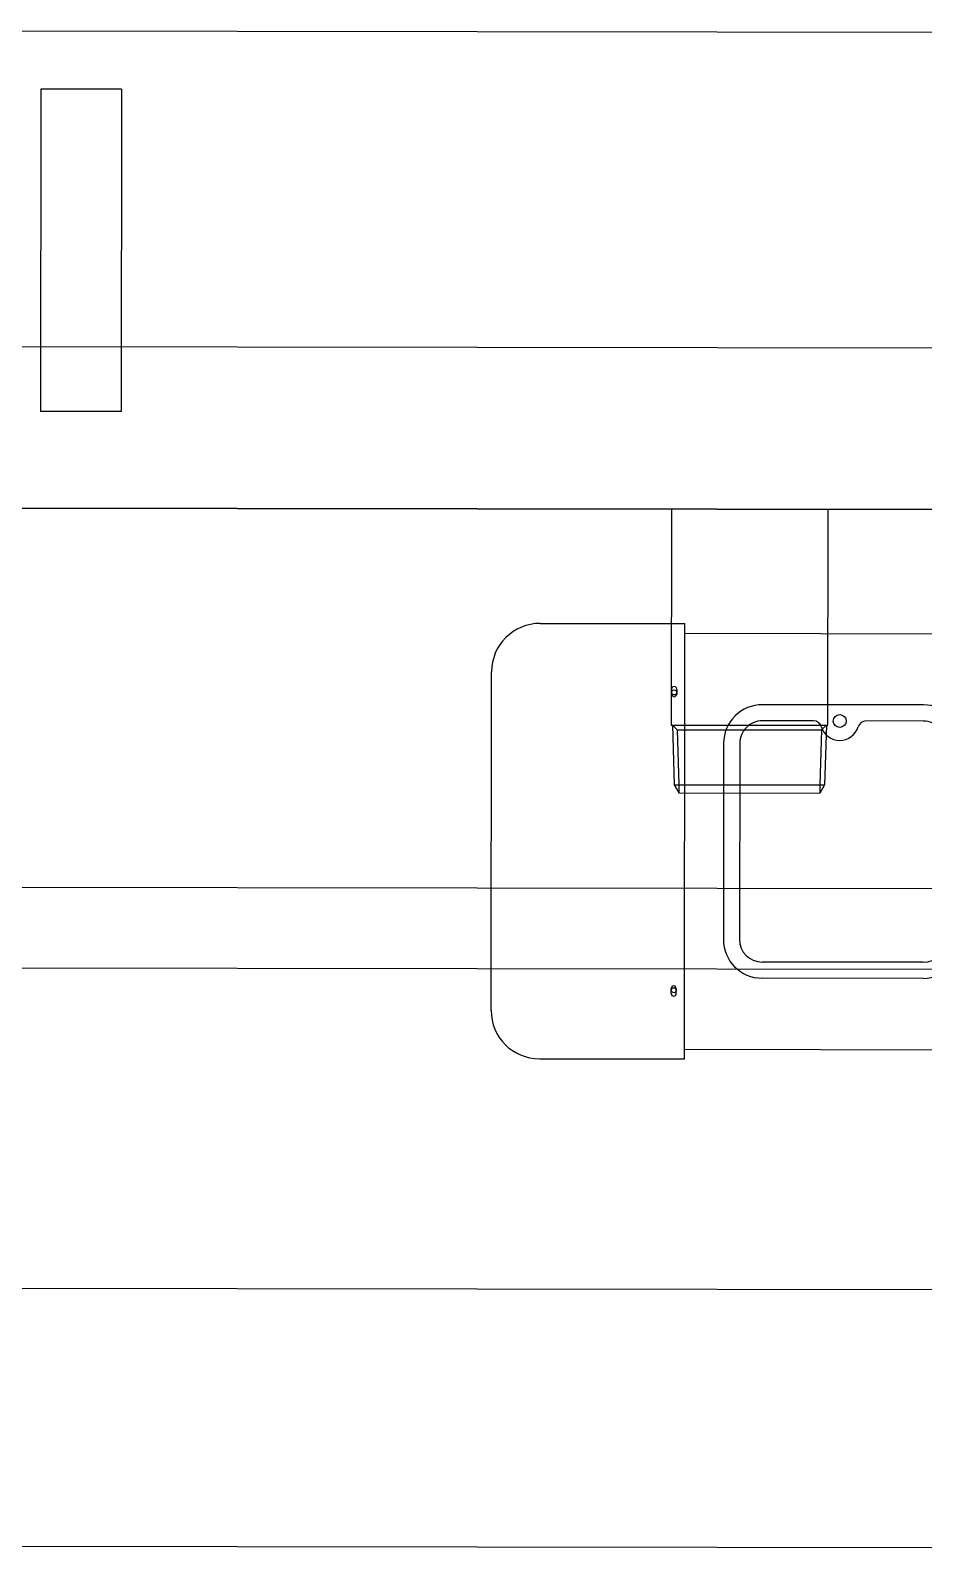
# Model space of a CAD drawing. Header units: inches. Extents: x 12 to 407, y 13 to 268.
# Drawn here: x 72.1359 to 72.4129, y 226.6015 to 227.0729 of the extents above; entities that cross this region are included whole.
import ezdxf

# ---------------------------------------------------------------- set-up
doc = ezdxf.new("R2010")
doc.units = ezdxf.units.IN
doc.header["$MEASUREMENT"] = 0
doc.layers.add('SITE_20200109$0$22', color=40, linetype='Continuous')

# ---------------------------------------------------------------- blocks, each defined once
blk = doc.blocks.new('SITE_20200109$0$A$C3D8971C')
at = {"color": 9, "linetype": 'Continuous'}
for p, q in [((-305, -960.5), (-305, -220.5)), ((-255, -960.5), (-255, -220.5)), ((-447.5, -235.5), (-447.5, -945.5)), ((-422.5, -235.5), (-422.5, -945.5)), ((-305, -245.5), (-305, -935.5)), ((-157, -245.5), (-157, -935.5)), ((-275, -395.5), (-275, -370.5)), ((-175, -370.5), (-275, -370.5)), ((-175, -395.5), (-175, -370.5)), ((-175, -395.5), (-275, -395.5)), ((-460.5, -510.5), (-355.5, -510.5)), ((-475.5, -525.5), (-475.5, -570.46)), ((-340.5, -525.5), (-340.5, -570.46)), ((-455.21, -566.36), (-453.63, -566.36)), ((-455.21, -567.92), (-453.63, -567.92)), ((-360.79, -566.36), (-362.37, -566.36)), ((-360.79, -567.92), (-362.37, -567.92)), ((-475.5, -570.46), (-340.5, -570.46)), ((-472.5, -570.46), (-472.5, -708.5)), ((-343.5, -570.46), (-343.5, -708.5)), ((-377.6, -582.5), (-438.4, -582.5)), ((-377.6, -587.5), (-438.4, -587.5)), ((-450.4, -644.5), (-450.4, -594.5)), ((-445.4, -644.5), (-445.4, -594.5)), ((-370.6, -610.36), (-370.6, -594.5)), ((-365.6, -644.5), (-365.6, -594.5)), ((-370.6, -644.5), (-370.6, -626.64))]:
    blk.add_line(p, q, dxfattribs=at)
at = {"color": 9, "linetype": 'ByBlock'}
for p, q in [((-390.44, -567.18), (-393, -568.66)), ((-390.44, -568.66), (-393, -568.66)), ((-393, -568.66), (-393, -612.34)), ((-371.94, -566.6), (-390.44, -567.18)), ((-390.44, -567.18), (-390.44, -613.82)), ((-373.42, -568.12), (-390.44, -568.66)), ((-371.94, -566.6), (-373.42, -568.12)), ((-373.42, -568.12), (-373.42, -612.88)), ((-305, -566.2), (-371.94, -566.2)), ((-371.94, -566.2), (-371.94, -614.8)), ((-390.44, -612.34), (-393, -612.34)), ((-390.44, -613.82), (-393, -612.34)), ((-373.42, -612.88), (-390.44, -612.34)), ((-371.94, -614.4), (-390.44, -613.82)), ((-371.94, -614.4), (-373.42, -612.88)), ((-371.94, -614.8), (-305, -614.8))]:
    blk.add_line(p, q, dxfattribs=at)
at = {"color": 9, "linetype": 'Continuous'}
for centre, radius in [((-454.17, -567.14), 0.784), ((-361.83, -567.14), 0.784), ((-370.64, -618.5), 2)]:
    blk.add_circle(centre, radius, dxfattribs=at)
for centre, radius, start, end in [((-460.5, -525.5), 15, 90, 180), ((-355.5, -525.5), 15, 0, 90), ((-455.21, -567.14), 0.784, 90, 270), ((-453.63, -567.14), 0.784, 270, 90), ((-362.37, -567.14), 0.784, 90, 270), ((-360.79, -567.14), 0.784, 270, 90), ((-438.4, -594.5), 12, 90, 180), ((-377.6, -594.5), 12, 0, 90), ((-438.4, -594.5), 7, 90, 180), ((-377.6, -594.5), 7, 0, 90), ((-370.64, -618.5), 6, 106.8239, 253.1761), ((-373.1, -610.36), 2.5, 286.8239, 0), ((-373.1, -626.64), 2.5, 0, 73.1761), ((-438.4, -644.5), 12, 180, 270), ((-438.4, -644.5), 7, 180, 270), ((-377.6, -644.5), 12, 270, 0), ((-377.6, -644.5), 7, 270, 0)]:
    blk.add_arc(centre, radius, start, end, dxfattribs=at)
blk = doc.blocks.new('AUDIT_I_200528142514-0')
at = {"layer": 'SITE_20200109$0$22', "color": 8, "rotation": 89.92133469272197}
blk.add_blockref('SITE_20200109$0$A$C3D8971C', (248392.59, 243549.64), dxfattribs=at)

msp = doc.modelspace()

# ---------------------------------------------------------------- linework, layer by layer
at = {"color": 8}
for p, q in [((72.9958, 226.68158, -109.40668), (71.5558, 226.68356, -109.40668)), ((73.07569, 226.60147, -109.40668), (71.47569, 226.60367, -109.40668))]:
    msp.add_line(p, q, dxfattribs=at)

# ---------------------------------------------------------------- block references
at = {"linetype": 'Continuous', "xscale": 0.001000002026557922, "yscale": 0.001000002026557922, "zscale": 0.001000002026557922}
msp.add_blockref('AUDIT_I_200528142514-0', (-176.62415, -16.31994, -109.40668), dxfattribs=at)

doc.saveas('drawing.dxf')
